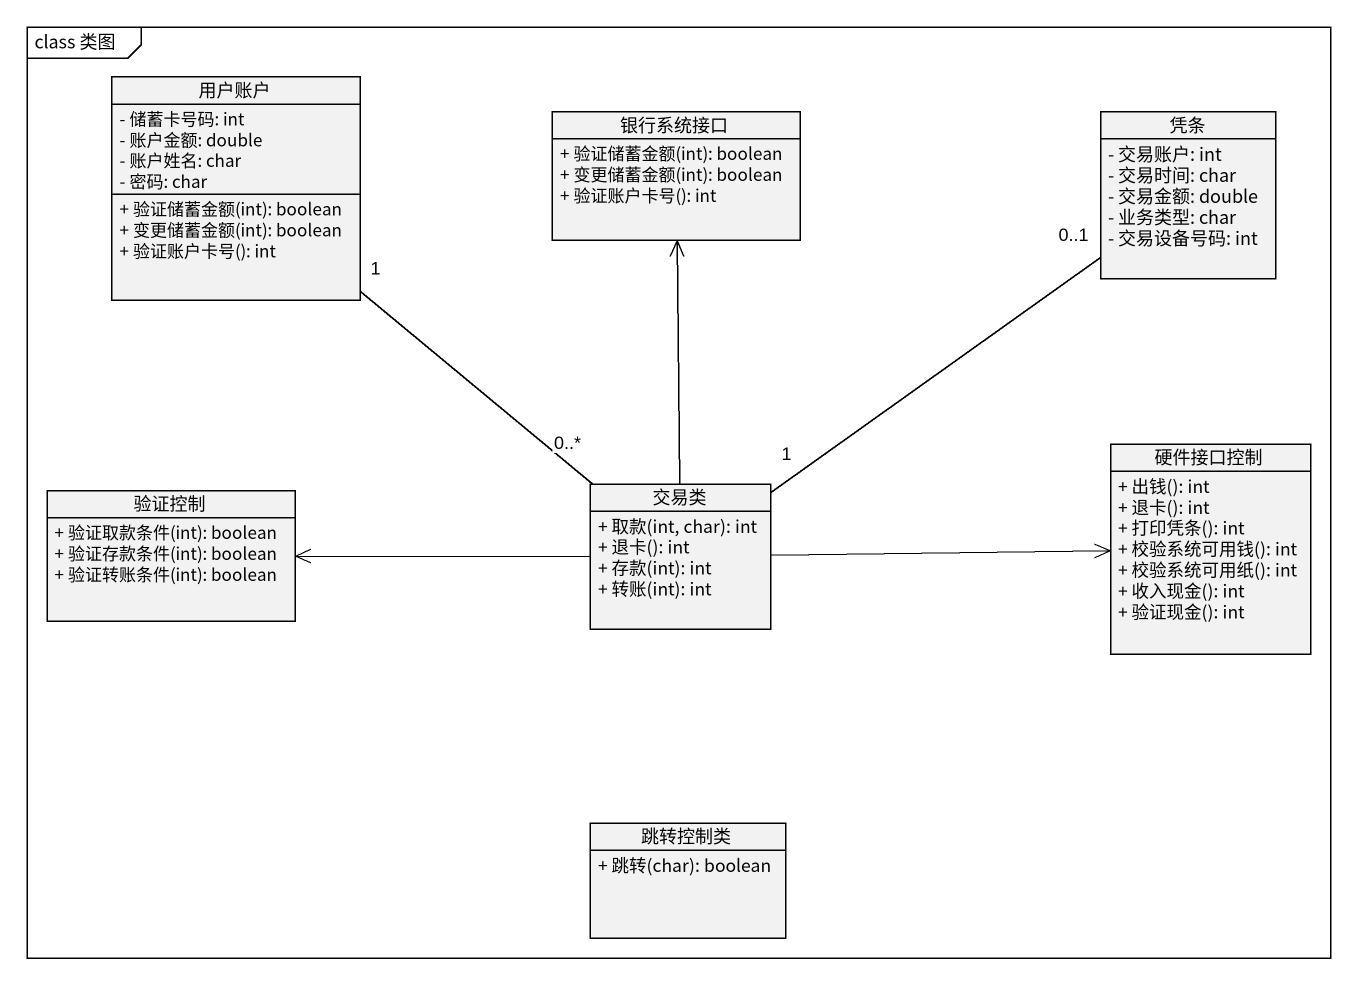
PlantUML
@startuml
mainframe class 类图
hide circle
hide empty members
skinparam classAttributeIconSize 0
class 用户账户 {
  - 储蓄卡号码: int
  - 账户金额: double
  - 账户姓名: char
  - 密码: char
  + 验证储蓄金额(int): boolean
  + 变更储蓄金额(int): boolean
  + 验证账户卡号(): int
}
class 银行系统接口 {
  + 验证储蓄金额(int): boolean
  + 变更储蓄金额(int): boolean
  + 验证账户卡号(): int
}
class 凭条 {
  - 交易账户: int
  - 交易时间: char
  - 交易金额: double
  - 业务类型: char
  - 交易设备号码: int
}
class 硬件接口控制 {
  + 出钱(): int
  + 退卡(): int
  + 打印凭条(): int
  + 校验系统可用钱(): int
  + 校验系统可用纸(): int
  + 收入现金(): int
  + 验证现金(): int
}
class 验证控制 {
  + 验证取款条件(int): boolean
  + 验证存款条件(int): boolean
  + 验证转账条件(int): boolean
}
class 交易类 {
  + 取款(int, char): int
  + 退卡(): int
  + 存款(int): int
  + 转账(int): int
}
class 跳转控制类 {
  + 跳转(char): boolean
}
用户账户 "1" -- "0..*" 交易类
交易类 -up-> 银行系统接口
交易类 "1" -up- "0..1" 凭条
交易类 -right-> 硬件接口控制
交易类 -left-> 验证控制
@enduml
